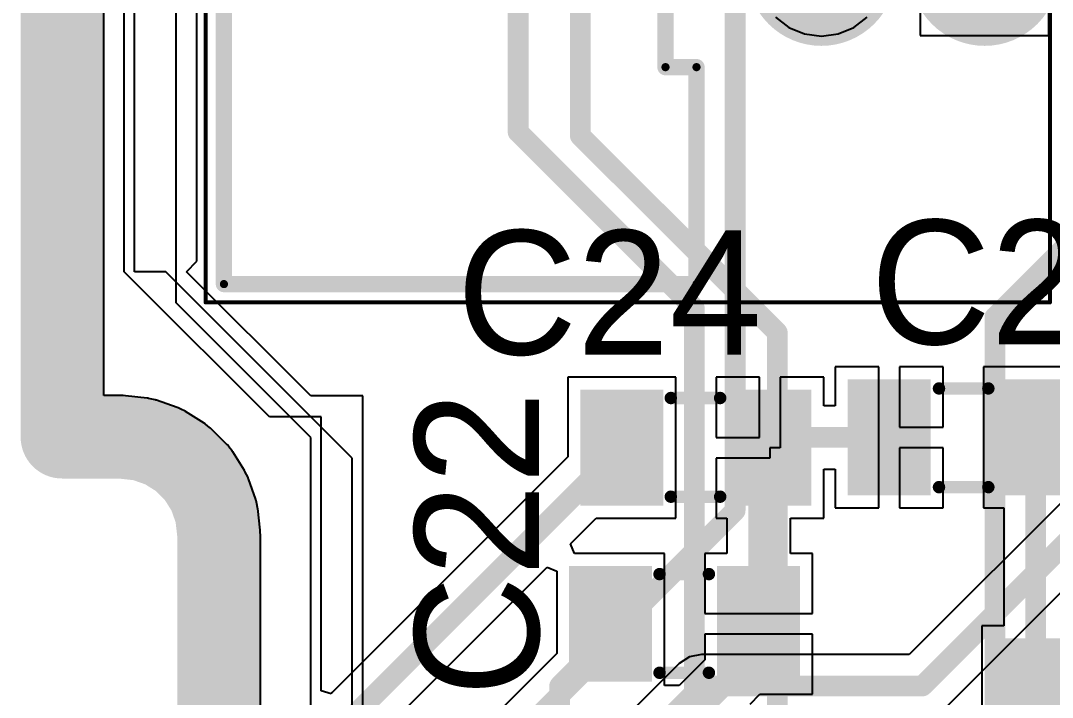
# Model space of a CAD drawing. Header units: millimetres. Extents: x 50.7 to 141.9, y 26.7 to 123.6.
# Drawn here: x 50.67 to 63.31, y 74.92 to 83.22 of the extents above; entities that cross this region are included whole.
import ezdxf

# ---------------------------------------------------------------- set-up
doc = ezdxf.new("R2010")
doc.units = ezdxf.units.MM
for name, color, linetype in [('BottomLayer', 5, 'Continuous'), ('BottomSolder', 6, 'Continuous'), ('InternalPlane1', 76, 'Continuous'), ('InternalPlane3', 216, 'Continuous'), ('Mechanical13', 56, 'Continuous'), ('Mechanical15', 56, 'Continuous'), ('MidLayer1', 16, 'Continuous'), ('MidLayer2', 76, 'Continuous'), ('MidLayer3', 90, 'Continuous'), ('MidLayer4', 156, 'Continuous'), ('TopLayer', 1, 'Continuous'), ('TopOverlay', 2, 'Continuous'), ('TopPaste', 8, 'Continuous'), ('TopSolder', 216, 'Continuous')]:
    doc.layers.add(name, color=color, linetype=linetype)

msp = doc.modelspace()

# ---------------------------------------------------------------- linework, layer by layer
at = {"layer": 'BottomLayer'}
for p, q in [((52.07, 80.137), (52.07, 121.666)), ((61.696, 84.608), (61.696, 83.032)), ((63.271, 83.032), (63.271, 84.608)), ((59.922, 83.258), (60.087, 83.132)), ((60.881, 83.132), (61.046, 83.258)), ((60.087, 83.132), (60.278, 83.053)), ((60.278, 83.053), (60.484, 83.026)), ((60.484, 83.026), (60.69, 83.053)), ((60.69, 83.053), (60.881, 83.132)), ((61.696, 83.032), (63.271, 83.032)), ((52.451, 80.137), (52.07, 80.137)), ((54.229, 78.359), (52.451, 80.137)), ((54.737, 77.851), (54.229, 78.359)), ((64.177, 78.061), (61.561, 75.445)), ((54.737, 66.421), (54.737, 77.851)), ((61.997, 74.782), (64.726, 77.512)), ((58.867, 75.416), (58.74, 75.332)), ((59.015, 75.445), (58.867, 75.416)), ((61.561, 75.445), (59.015, 75.445)), ((58.74, 75.332), (57.002, 73.594))]:
    msp.add_line(p, q, dxfattribs=at)
at = {"layer": 'BottomLayer', "const_width": 0.254}
for points in [[(61.722, 75.057), (64.897, 78.232)], [(57.277, 73.319), (59.015, 75.057)], [(59.015, 75.057), (61.722, 75.057)]]:
    msp.add_lwpolyline(points, dxfattribs=at)
at = {"layer": 'BottomLayer', "const_width": 0.127}
for points in [[(58.952, 75.057, 1), (59.079, 75.057, 1)], [(58.952, 75.057, 1), (59.079, 75.057, 1)], [(61.658, 75.057, 1), (61.785, 75.057, 1)], [(61.658, 75.057, 1), (61.785, 75.057, 1)]]:
    msp.add_lwpolyline(points, format="xyb", close=True, dxfattribs=at)
at = {"layer": 'BottomSolder', "const_width": 0.635}
msp.add_lwpolyline([(60.166, 83.82, 1), (60.802, 83.82, 1)], format="xyb", close=True, dxfattribs=at)
at = {"layer": 'BottomSolder'}
msp.add_solid([(63.119, 83.185), (63.119, 84.455), (61.849, 83.185), (61.849, 84.455)], dxfattribs=at)
at = {"layer": 'InternalPlane1'}
for p, q in [((51.691, 78.619), (51.691, 121.918)), ((51.901, 78.619), (51.691, 78.619)), ((51.929, 78.617), (51.901, 78.619)), ((51.958, 78.616), (51.929, 78.617)), ((52.225, 78.586), (51.958, 78.616)), ((52.232, 78.585), (52.225, 78.586)), ((52.239, 78.584), (52.232, 78.585)), ((52.281, 78.574), (52.239, 78.584)), ((52.323, 78.565), (52.281, 78.574)), ((52.33, 78.562), (52.323, 78.565)), ((52.337, 78.561), (52.33, 78.562)), ((52.59, 78.472), (52.337, 78.561)), ((52.597, 78.469), (52.59, 78.472)), ((52.604, 78.467), (52.597, 78.469)), ((52.642, 78.448), (52.604, 78.467)), ((52.681, 78.43), (52.642, 78.448)), ((52.687, 78.426), (52.681, 78.43)), ((52.693, 78.422), (52.687, 78.426)), ((52.921, 78.279), (52.693, 78.422)), ((52.926, 78.275), (52.921, 78.279)), ((52.933, 78.272), (52.926, 78.275)), ((52.966, 78.244), (52.933, 78.272)), ((53, 78.218), (52.966, 78.244)), ((53.005, 78.213), (53, 78.218)), ((53.01, 78.208), (53.005, 78.213)), ((53.2, 78.018), (53.01, 78.208)), ((53.205, 78.013), (53.2, 78.018)), ((53.21, 78.008), (53.205, 78.013)), ((53.236, 77.974), (53.21, 78.008)), ((53.264, 77.941), (53.236, 77.974)), ((53.267, 77.934), (53.264, 77.941)), ((53.271, 77.929), (53.267, 77.934)), ((53.414, 77.701), (53.271, 77.929)), ((53.418, 77.695), (53.414, 77.701)), ((53.422, 77.689), (53.418, 77.695)), ((53.44, 77.65), (53.422, 77.689)), ((53.459, 77.612), (53.44, 77.65)), ((53.461, 77.605), (53.459, 77.612)), ((53.464, 77.598), (53.461, 77.605)), ((53.553, 77.345), (53.464, 77.598)), ((53.554, 77.338), (53.553, 77.345)), ((53.557, 77.331), (53.554, 77.338)), ((53.566, 77.289), (53.557, 77.331)), ((53.576, 77.247), (53.566, 77.289)), ((53.577, 77.24), (53.576, 77.247)), ((53.578, 77.233), (53.577, 77.24)), ((53.608, 76.966), (53.578, 77.233)), ((53.609, 76.938), (53.608, 76.966)), ((53.611, 76.909), (53.609, 76.938)), ((53.611, 66.249), (53.611, 76.909))]:
    msp.add_line(p, q, dxfattribs=at)
at = {"layer": 'InternalPlane1', "const_width": 1.016}
for points in [[(51.181, 78.109), (51.181, 122.129)], [(51.181, 78.109), (51.901, 78.109)], [(51.901, 78.109), (52.168, 78.079)], [(52.168, 78.079), (52.422, 77.99)], [(52.422, 77.99), (52.649, 77.847)], [(52.649, 77.847), (52.839, 77.657)], [(52.839, 77.657), (52.982, 77.43)], [(52.982, 77.43), (53.071, 77.176)], [(53.071, 77.176), (53.101, 76.909)], [(53.101, 66.249), (53.101, 76.909)]]:
    msp.add_lwpolyline(points, dxfattribs=at)
at = {"layer": 'InternalPlane1'}
for points, const_width in [([(60.027, 83.82, 1), (60.941, 83.82, 1)], 0.914), ([(62.027, 83.82, 1), (62.941, 83.82, 1)], 0.914), ([(50.927, 78.109, 1), (51.435, 78.109, 1)], 0.508), ([(50.927, 78.109, 1), (51.435, 78.109, 1)], 0.508), ([(51.647, 78.109, 1), (52.155, 78.109, 1)], 0.508), ([(51.647, 78.109, 1), (52.155, 78.109, 1)], 0.508), ([(51.914, 78.079, 1), (52.422, 78.079, 1)], 0.508), ([(51.914, 78.079, 1), (52.422, 78.079, 1)], 0.508), ([(52.168, 77.99, 1), (52.676, 77.99, 1)], 0.508), ([(52.168, 77.99, 1), (52.676, 77.99, 1)], 0.508), ([(52.395, 77.847, 1), (52.903, 77.847, 1)], 0.508), ([(52.395, 77.847, 1), (52.903, 77.847, 1)], 0.508), ([(52.585, 77.657, 1), (53.093, 77.657, 1)], 0.508), ([(52.585, 77.657, 1), (53.093, 77.657, 1)], 0.508), ([(52.728, 77.43, 1), (53.236, 77.43, 1)], 0.508), ([(52.728, 77.43, 1), (53.236, 77.43, 1)], 0.508), ([(52.817, 77.176, 1), (53.325, 77.176, 1)], 0.508), ([(52.817, 77.176, 1), (53.325, 77.176, 1)], 0.508), ([(52.847, 76.909, 1), (53.355, 76.909, 1)], 0.508), ([(52.847, 76.909, 1), (53.355, 76.909, 1)], 0.508)]:
    msp.add_lwpolyline(points, format="xyb", close=True, dxfattribs=dict(at, const_width=const_width))
at = {"layer": 'InternalPlane3'}
for p, q in [((51.691, 78.619), (51.691, 121.918)), ((51.901, 78.619), (51.691, 78.619)), ((51.929, 78.617), (51.901, 78.619)), ((51.958, 78.616), (51.929, 78.617)), ((52.225, 78.586), (51.958, 78.616)), ((52.232, 78.585), (52.225, 78.586)), ((52.239, 78.584), (52.232, 78.585)), ((52.281, 78.574), (52.239, 78.584)), ((52.323, 78.565), (52.281, 78.574)), ((52.33, 78.562), (52.323, 78.565)), ((52.337, 78.561), (52.33, 78.562)), ((52.59, 78.472), (52.337, 78.561)), ((52.597, 78.469), (52.59, 78.472)), ((52.604, 78.467), (52.597, 78.469)), ((52.642, 78.448), (52.604, 78.467)), ((52.681, 78.43), (52.642, 78.448)), ((52.687, 78.426), (52.681, 78.43)), ((52.693, 78.422), (52.687, 78.426)), ((52.921, 78.279), (52.693, 78.422)), ((52.926, 78.275), (52.921, 78.279)), ((52.933, 78.272), (52.926, 78.275)), ((52.966, 78.244), (52.933, 78.272)), ((53, 78.218), (52.966, 78.244)), ((53.005, 78.213), (53, 78.218)), ((53.01, 78.208), (53.005, 78.213)), ((53.2, 78.018), (53.01, 78.208)), ((53.205, 78.013), (53.2, 78.018)), ((53.21, 78.008), (53.205, 78.013)), ((53.236, 77.974), (53.21, 78.008)), ((53.264, 77.941), (53.236, 77.974)), ((53.267, 77.934), (53.264, 77.941)), ((53.271, 77.929), (53.267, 77.934)), ((53.414, 77.701), (53.271, 77.929)), ((53.418, 77.695), (53.414, 77.701)), ((53.422, 77.689), (53.418, 77.695)), ((53.44, 77.65), (53.422, 77.689)), ((53.459, 77.612), (53.44, 77.65)), ((53.461, 77.605), (53.459, 77.612)), ((53.464, 77.598), (53.461, 77.605)), ((53.553, 77.345), (53.464, 77.598)), ((53.554, 77.338), (53.553, 77.345)), ((53.557, 77.331), (53.554, 77.338)), ((53.566, 77.289), (53.557, 77.331)), ((53.576, 77.247), (53.566, 77.289)), ((53.577, 77.24), (53.576, 77.247)), ((53.578, 77.233), (53.577, 77.24)), ((53.608, 76.966), (53.578, 77.233)), ((53.609, 76.938), (53.608, 76.966)), ((53.611, 76.909), (53.609, 76.938)), ((53.611, 66.249), (53.611, 76.909))]:
    msp.add_line(p, q, dxfattribs=at)
at = {"layer": 'InternalPlane3', "const_width": 1.016}
for points in [[(51.181, 78.109), (51.181, 122.129)], [(51.181, 78.109), (51.901, 78.109)], [(51.901, 78.109), (52.168, 78.079)], [(52.168, 78.079), (52.422, 77.99)], [(52.422, 77.99), (52.649, 77.847)], [(52.649, 77.847), (52.839, 77.657)], [(52.839, 77.657), (52.982, 77.43)], [(52.982, 77.43), (53.071, 77.176)], [(53.071, 77.176), (53.101, 76.909)], [(53.101, 66.249), (53.101, 76.909)]]:
    msp.add_lwpolyline(points, dxfattribs=at)
at = {"layer": 'InternalPlane3'}
for points, const_width in [([(60.027, 83.82, 1), (60.941, 83.82, 1)], 0.914), ([(62.027, 83.82, 1), (62.941, 83.82, 1)], 0.914), ([(50.927, 78.109, 1), (51.435, 78.109, 1)], 0.508), ([(50.927, 78.109, 1), (51.435, 78.109, 1)], 0.508), ([(51.647, 78.109, 1), (52.155, 78.109, 1)], 0.508), ([(51.647, 78.109, 1), (52.155, 78.109, 1)], 0.508), ([(51.914, 78.079, 1), (52.422, 78.079, 1)], 0.508), ([(51.914, 78.079, 1), (52.422, 78.079, 1)], 0.508), ([(52.168, 77.99, 1), (52.676, 77.99, 1)], 0.508), ([(52.168, 77.99, 1), (52.676, 77.99, 1)], 0.508), ([(52.395, 77.847, 1), (52.903, 77.847, 1)], 0.508), ([(52.395, 77.847, 1), (52.903, 77.847, 1)], 0.508), ([(52.585, 77.657, 1), (53.093, 77.657, 1)], 0.508), ([(52.585, 77.657, 1), (53.093, 77.657, 1)], 0.508), ([(52.728, 77.43, 1), (53.236, 77.43, 1)], 0.508), ([(52.728, 77.43, 1), (53.236, 77.43, 1)], 0.508), ([(52.817, 77.176, 1), (53.325, 77.176, 1)], 0.508), ([(52.817, 77.176, 1), (53.325, 77.176, 1)], 0.508), ([(52.847, 76.909, 1), (53.355, 76.909, 1)], 0.508), ([(52.847, 76.909, 1), (53.355, 76.909, 1)], 0.508)]:
    msp.add_lwpolyline(points, format="xyb", close=True, dxfattribs=dict(at, const_width=const_width))
at = {"layer": 'Mechanical13', "const_width": 0.1}
for points in [[(53.164, 79.985), (53.164, 95.655)], [(58.574, 82.645), (58.574, 92.995)], [(58.574, 82.645), (58.954, 82.645)], [(58.954, 79.985), (58.954, 82.645)], [(53.164, 79.985), (58.954, 79.985)]]:
    msp.add_lwpolyline(points, dxfattribs=at)
at = {"layer": 'Mechanical13', "const_width": 0.05}
for points in [[(58.549, 82.645, 1), (58.599, 82.645, 1)], [(58.549, 82.645, 1), (58.599, 82.645, 1)], [(58.929, 82.645, 1), (58.979, 82.645, 1)], [(58.929, 82.645, 1), (58.979, 82.645, 1)], [(53.139, 79.985, 1), (53.189, 79.985, 1)], [(53.139, 79.985, 1), (53.189, 79.985, 1)], [(58.929, 79.985, 1), (58.979, 79.985, 1)], [(58.929, 79.985, 1), (58.979, 79.985, 1)]]:
    msp.add_lwpolyline(points, format="xyb", close=True, dxfattribs=at)
at = {"layer": 'Mechanical15', "const_width": 0.05}
for points in [[(52.939, 79.76), (52.939, 95.88)], [(63.284, 79.76), (63.284, 95.88)], [(52.939, 79.76), (63.284, 79.76)]]:
    msp.add_lwpolyline(points, dxfattribs=at)
at = {"layer": 'Mechanical15', "const_width": 0.025}
for points in [[(52.927, 79.76, 1), (52.951, 79.76, 1)], [(52.927, 79.76, 1), (52.951, 79.76, 1)], [(63.271, 79.76, 1), (63.296, 79.76, 1)], [(63.271, 79.76, 1), (63.296, 79.76, 1)]]:
    msp.add_lwpolyline(points, format="xyb", close=True, dxfattribs=at)
at = {"layer": 'MidLayer1', "const_width": 0.254}
for points in [[(56.769, 81.848), (56.769, 100.584)], [(57.531, 81.804), (57.531, 99.822)], [(56.769, 81.848), (58.928, 79.689)], [(57.531, 81.804), (59.944, 79.391)], [(58.928, 73.533), (58.928, 79.689)], [(59.944, 74.041), (59.944, 79.391)]]:
    msp.add_lwpolyline(points, dxfattribs=at)
at = {"layer": 'MidLayer1', "const_width": 0.127}
for points in [[(56.705, 81.848, 1), (56.833, 81.848, 1)], [(56.705, 81.848, 1), (56.833, 81.848, 1)], [(57.467, 81.804, 1), (57.594, 81.804, 1)], [(57.467, 81.804, 1), (57.594, 81.804, 1)], [(58.864, 79.689, 1), (58.991, 79.689, 1)], [(58.864, 79.689, 1), (58.991, 79.689, 1)], [(59.88, 79.391, 1), (60.007, 79.391, 1)], [(59.88, 79.391, 1), (60.007, 79.391, 1)]]:
    msp.add_lwpolyline(points, format="xyb", close=True, dxfattribs=at)
at = {"layer": 'MidLayer2', "const_width": 0.254}
for points in [[(59.428, 77.208), (59.428, 86.764)], [(62.611, 79.581), (64.183, 81.153)], [(62.611, 57.317), (62.611, 79.581)], [(57.277, 75.057), (59.428, 77.208)], [(57.277, 68.439), (57.277, 75.057)]]:
    msp.add_lwpolyline(points, dxfattribs=at)
at = {"layer": 'MidLayer2', "const_width": 0.127}
for points in [[(62.547, 79.581, 1), (62.674, 79.581, 1)], [(62.547, 79.581, 1), (62.674, 79.581, 1)], [(59.364, 77.208, 1), (59.491, 77.208, 1)], [(59.364, 77.208, 1), (59.491, 77.208, 1)], [(57.214, 75.057, 1), (57.34, 75.057, 1)], [(57.214, 75.057, 1), (57.34, 75.057, 1)]]:
    msp.add_lwpolyline(points, format="xyb", close=True, dxfattribs=at)
at = {"layer": 'MidLayer3'}
for p, q in [((52.832, 80.264), (52.832, 121.539)), ((61.696, 84.608), (61.696, 83.032)), ((63.271, 83.032), (63.271, 84.608)), ((59.922, 83.258), (60.087, 83.132)), ((60.881, 83.132), (61.046, 83.258)), ((60.087, 83.132), (60.278, 83.053)), ((60.278, 83.053), (60.484, 83.026)), ((60.484, 83.026), (60.69, 83.053)), ((60.69, 83.053), (60.881, 83.132)), ((61.696, 83.032), (63.271, 83.032)), ((52.705, 80.137), (52.832, 80.264)), ((54.229, 78.613), (52.705, 80.137)), ((54.864, 78.613), (54.229, 78.613)), ((54.864, 66.675), (54.864, 78.613))]:
    msp.add_line(p, q, dxfattribs=at)
at = {"layer": 'MidLayer4'}
for p, q in [((52.578, 79.756), (52.578, 121.031)), ((61.696, 84.608), (61.696, 83.032)), ((63.271, 83.032), (63.271, 84.608)), ((59.922, 83.258), (60.087, 83.132)), ((60.881, 83.132), (61.046, 83.258)), ((60.087, 83.132), (60.278, 83.053)), ((60.278, 83.053), (60.484, 83.026)), ((60.484, 83.026), (60.69, 83.053)), ((60.69, 83.053), (60.881, 83.132)), ((61.696, 83.032), (63.271, 83.032)), ((54.229, 78.105), (52.578, 79.756)), ((54.229, 64.897), (54.229, 78.105))]:
    msp.add_line(p, q, dxfattribs=at)
at = {"layer": 'TopLayer'}
for p, q in [((51.943, 80.137), (51.943, 121.793)), ((61.696, 84.608), (61.696, 83.032)), ((63.271, 83.032), (63.271, 84.608)), ((59.922, 83.258), (60.087, 83.132)), ((60.881, 83.132), (61.046, 83.258)), ((60.087, 83.132), (60.278, 83.053)), ((60.278, 83.053), (60.484, 83.026)), ((60.484, 83.026), (60.69, 83.053)), ((60.69, 83.053), (60.881, 83.132)), ((61.696, 83.032), (63.271, 83.032)), ((52.07, 80.01), (51.943, 80.137)), ((53.721, 78.359), (52.07, 80.01)), ((61.189, 78.969), (60.655, 78.969)), ((60.655, 78.969), (60.655, 78.493)), ((61.189, 78.105), (61.189, 78.969)), ((61.976, 78.969), (61.443, 78.969)), ((61.443, 78.969), (61.443, 78.232)), ((61.976, 78.232), (61.976, 78.969)), ((63.79, 78.969), (62.47, 78.969)), ((62.47, 78.969), (62.47, 77.241)), ((58.699, 78.842), (57.379, 78.842)), ((57.379, 78.842), (57.379, 77.867)), ((58.699, 77.114), (58.699, 78.842)), ((59.726, 78.842), (59.193, 78.842)), ((59.193, 78.842), (59.193, 78.105)), ((59.726, 78.105), (59.726, 78.842)), ((60.514, 78.842), (59.98, 78.842)), ((59.98, 78.842), (59.98, 77.978)), ((60.514, 78.493), (60.514, 78.842)), ((60.655, 78.493), (60.514, 78.493)), ((54.356, 78.359), (53.721, 78.359)), ((54.356, 74.998), (54.356, 78.359)), ((61.443, 78.232), (61.976, 78.232)), ((59.193, 78.105), (59.726, 78.105)), ((61.189, 77.241), (61.189, 78.105)), ((59.98, 77.978), (59.853, 77.978)), ((59.853, 77.978), (59.853, 77.851)), ((61.976, 77.978), (61.443, 77.978)), ((61.443, 77.978), (61.443, 77.241)), ((61.976, 77.241), (61.976, 77.978)), ((57.379, 77.867), (54.488, 74.976)), ((59.853, 77.851), (59.193, 77.851)), ((59.193, 77.851), (59.193, 77.114)), ((60.514, 77.114), (60.514, 77.717)), ((60.514, 77.717), (60.655, 77.717)), ((60.655, 77.717), (60.655, 77.241)), ((60.655, 77.241), (61.189, 77.241)), ((61.443, 77.241), (61.976, 77.241)), ((62.47, 77.241), (62.72, 77.241)), ((62.72, 77.241), (62.72, 75.794)), ((57.41, 76.8), (57.725, 77.114)), ((57.725, 77.114), (58.699, 77.114)), ((59.193, 77.114), (59.327, 77.114)), ((59.327, 77.114), (59.327, 76.683)), ((60.104, 76.683), (60.104, 77.114)), ((60.104, 77.114), (60.514, 77.114)), ((57.459, 76.683), (57.41, 76.8)), ((58.561, 76.683), (57.459, 76.683)), ((58.561, 75.064), (58.561, 76.683)), ((59.327, 76.683), (59.055, 76.683)), ((59.055, 76.683), (59.055, 75.946)), ((60.376, 76.683), (60.104, 76.683)), ((60.376, 75.946), (60.376, 76.683)), ((55.151, 74.54), (57.123, 76.513)), ((57.123, 76.513), (57.241, 76.464)), ((57.241, 76.464), (57.241, 75.456)), ((59.055, 75.946), (60.376, 75.946)), ((62.72, 75.794), (62.448, 75.794)), ((62.448, 75.794), (62.448, 74.819)), ((60.376, 75.692), (59.055, 75.692)), ((59.055, 75.692), (59.055, 75.378)), ((60.376, 74.955), (60.376, 75.692)), ((57.241, 75.456), (55.268, 73.483)), ((59.055, 75.378), (58.742, 75.064)), ((54.478, 74.961), (54.356, 74.998)), ((54.488, 74.976), (54.478, 74.961)), ((58.742, 75.064), (58.561, 75.064)), ((59.611, 74.835), (59.731, 74.955)), ((59.731, 74.955), (60.376, 74.955))]:
    msp.add_line(p, q, dxfattribs=at)
at = {"layer": 'TopLayer', "const_width": 0.254}
for points in [[(59.842, 78.105), (61.316, 78.105)], [(63.108, 74.93), (63.108, 78.105)], [(54.762, 74.701), (58.039, 77.978)], [(59.715, 77.84), (59.853, 77.978)], [(59.715, 75.819), (59.715, 77.84)], [(55.27, 72.936), (58.153, 75.819)], [(58.028, 75.819), (58.153, 75.819)], [(58.903, 74.676), (59.88, 75.654)], [(61.443, 73.265), (63.108, 74.93)]]:
    msp.add_lwpolyline(points, dxfattribs=at)
at = {"layer": 'TopLayer', "const_width": 0.127}
for points in [[(59.779, 78.105, 1), (59.906, 78.105, 1)], [(61.252, 78.105, 1), (61.379, 78.105, 1)], [(63.044, 78.105, 1), (63.171, 78.105, 1)], [(57.975, 77.978, 1), (58.102, 77.978, 1)], [(59.79, 77.978, 1), (59.917, 77.978, 1)], [(59.652, 77.84, 1), (59.779, 77.84, 1)], [(59.652, 77.84, 1), (59.779, 77.84, 1)], [(57.964, 75.819, 1), (58.091, 75.819, 1)], [(58.09, 75.819, 1), (58.217, 75.819, 1)], [(58.09, 75.819, 1), (58.217, 75.819, 1)], [(59.652, 75.819, 1), (59.779, 75.819, 1)], [(59.817, 75.654, 1), (59.944, 75.654, 1)], [(63.044, 74.93, 1), (63.171, 74.93, 1)], [(63.044, 74.93, 1), (63.171, 74.93, 1)]]:
    msp.add_lwpolyline(points, format="xyb", close=True, dxfattribs=at)
at = {"layer": 'TopLayer'}
for points in [[(61.722, 78.715), (60.909, 78.715), (61.722, 77.495), (60.909, 77.495)], [(63.536, 78.715), (62.724, 78.715), (63.536, 77.495), (62.724, 77.495)], [(57.633, 77.368), (58.445, 77.368), (57.633, 78.588), (58.445, 78.588)], [(59.447, 77.368), (60.26, 77.368), (59.447, 78.588), (60.26, 78.588)], [(57.495, 75.209), (58.307, 75.209), (57.495, 76.429), (58.307, 76.429)], [(59.309, 75.209), (60.122, 75.209), (59.309, 76.429), (60.122, 76.429)], [(62.702, 74.32), (63.514, 74.32), (62.702, 75.54), (63.514, 75.54)]]:
    msp.add_solid(points, dxfattribs=at)
at = {"layer": 'TopOverlay'}
for points, const_width in [([(53.164, 79.985), (53.164, 95.655)], 0.2), ([(58.574, 82.645), (58.574, 92.995)], 0.2), ([(58.574, 82.645), (58.954, 82.645)], 0.2), ([(58.954, 79.985), (58.954, 82.645)], 0.2), ([(53.164, 79.985), (58.954, 79.985)], 0.2), ([(61.925, 78.705), (62.53, 78.705)], 0.152), ([(58.639, 78.588), (59.244, 78.588)], 0.152), ([(61.925, 77.495), (62.53, 77.495)], 0.152), ([(58.639, 77.378), (59.244, 77.378)], 0.152), ([(58.501, 76.429), (59.106, 76.429)], 0.152), ([(58.501, 75.219), (59.106, 75.219)], 0.152)]:
    msp.add_lwpolyline(points, dxfattribs=dict(at, const_width=const_width))
for points, const_width in [([(58.524, 82.645, 1), (58.624, 82.645, 1)], 0.1), ([(58.524, 82.645, 1), (58.624, 82.645, 1)], 0.1), ([(58.904, 82.645, 1), (59.004, 82.645, 1)], 0.1), ([(58.904, 82.645, 1), (59.004, 82.645, 1)], 0.1), ([(53.114, 79.985, 1), (53.214, 79.985, 1)], 0.1), ([(53.114, 79.985, 1), (53.214, 79.985, 1)], 0.1), ([(58.904, 79.985, 1), (59.004, 79.985, 1)], 0.1), ([(58.904, 79.985, 1), (59.004, 79.985, 1)], 0.1), ([(61.887, 78.705, 1), (61.963, 78.705, 1)], 0.0762), ([(62.492, 78.705, 1), (62.568, 78.705, 1)], 0.0762), ([(58.601, 78.588, 1), (58.677, 78.588, 1)], 0.0762), ([(59.206, 78.588, 1), (59.282, 78.588, 1)], 0.0762), ([(61.887, 77.495, 1), (61.963, 77.495, 1)], 0.0762), ([(62.492, 77.495, 1), (62.568, 77.495, 1)], 0.0762), ([(58.601, 77.378, 1), (58.677, 77.378, 1)], 0.0762), ([(59.206, 77.378, 1), (59.282, 77.378, 1)], 0.0762), ([(58.463, 76.429, 1), (58.539, 76.429, 1)], 0.0762), ([(59.068, 76.429, 1), (59.144, 76.429, 1)], 0.0762), ([(58.463, 75.219, 1), (58.539, 75.219, 1)], 0.0762), ([(59.068, 75.219, 1), (59.144, 75.219, 1)], 0.0762)]:
    msp.add_lwpolyline(points, format="xyb", close=True, dxfattribs=dict(at, const_width=const_width))
at = {"layer": 'TopPaste'}
for points in [[(61.722, 78.715), (60.909, 78.715), (61.722, 77.495), (60.909, 77.495)], [(63.536, 78.715), (62.724, 78.715), (63.536, 77.495), (62.724, 77.495)], [(57.633, 77.368), (58.445, 77.368), (57.633, 78.588), (58.445, 78.588)], [(59.447, 77.368), (60.26, 77.368), (59.447, 78.588), (60.26, 78.588)], [(57.495, 75.209), (58.307, 75.209), (57.495, 76.429), (58.307, 76.429)], [(59.309, 75.209), (60.122, 75.209), (59.309, 76.429), (60.122, 76.429)], [(62.702, 74.32), (63.514, 74.32), (62.702, 75.54), (63.514, 75.54)]]:
    msp.add_solid(points, dxfattribs=at)
at = {"layer": 'TopSolder', "const_width": 0.635}
msp.add_lwpolyline([(60.166, 83.82, 1), (60.802, 83.82, 1)], format="xyb", close=True, dxfattribs=at)
at = {"layer": 'TopSolder'}
for points in [[(63.119, 83.185), (63.119, 84.455), (61.849, 83.185), (61.849, 84.455)], [(61.824, 78.816), (60.808, 78.816), (61.824, 77.394), (60.808, 77.394)], [(63.638, 78.816), (62.622, 78.816), (63.638, 77.394), (62.622, 77.394)], [(57.531, 77.267), (58.547, 77.267), (57.531, 78.689), (58.547, 78.689)], [(59.345, 77.267), (60.361, 77.267), (59.345, 78.689), (60.361, 78.689)], [(57.393, 75.108), (58.409, 75.108), (57.393, 76.53), (58.409, 76.53)], [(59.207, 75.108), (60.223, 75.108), (59.207, 76.53), (60.223, 76.53)], [(62.6, 74.219), (63.616, 74.219), (62.6, 75.641), (63.616, 75.641)]]:
    msp.add_solid(points, dxfattribs=at)

# ---------------------------------------------------------------- texts
at = {"layer": 'TopOverlay'}
for s, p in [('C25', (61.087, 79.248)), ('C24', (56.018, 79.121))]:
    msp.add_text(s, height=1.524, dxfattribs=at).set_placement(p)
msp.add_text('C22', height=1.524, rotation=90, dxfattribs=at).set_placement((57.023, 74.93))

doc.saveas('drawing.dxf')
